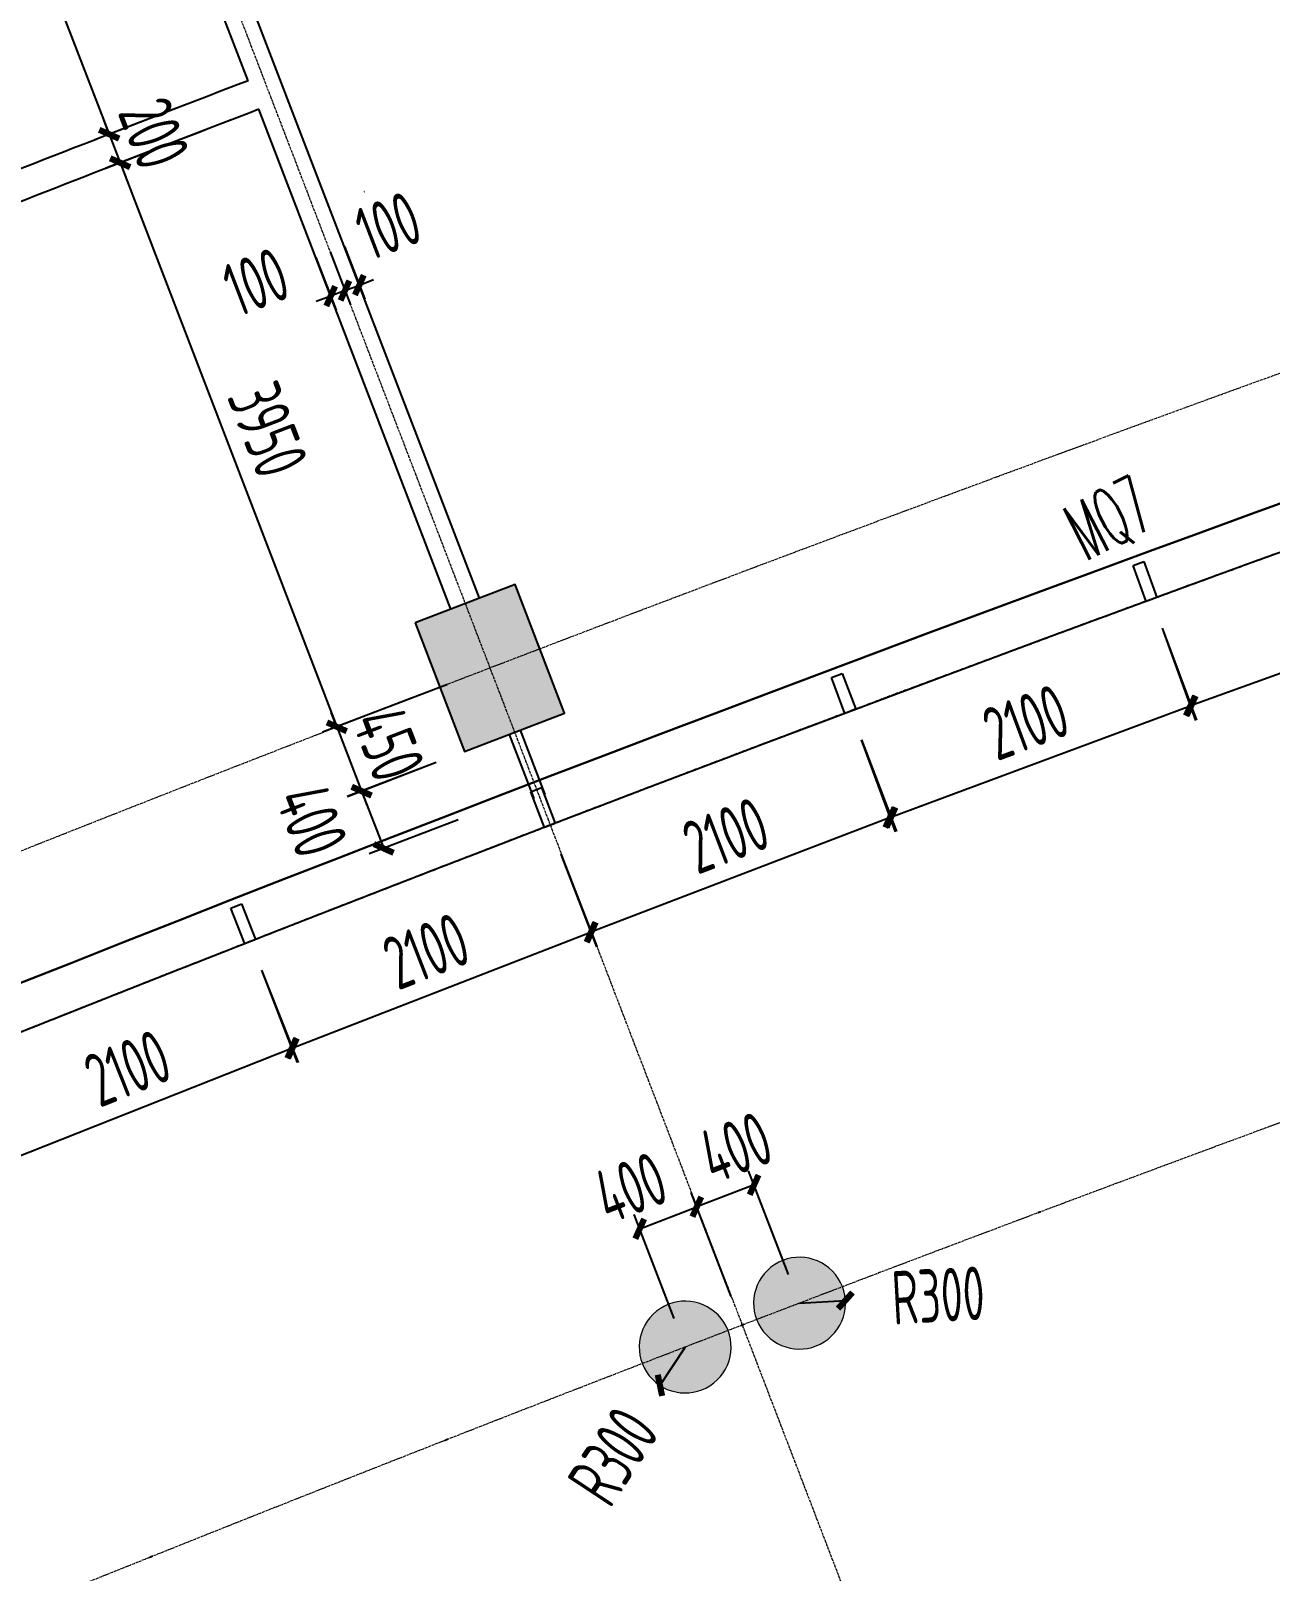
# Model space of a CAD drawing. Header units: millimetres. Extents: x 0 to 12095980, y -6694179 to 0.
# Drawn here: x 11670504 to 11678601, y -6425987 to -6415919 of the extents above; entities that cross this region are included whole.
import ezdxf

# ---------------------------------------------------------------- set-up
doc = ezdxf.new("R2010")
doc.units = ezdxf.units.MM
doc.header["$LTSCALE"] = 10
doc.linetypes.add('A1-RG-AXIS$0$CENTER', pattern=[50.8, 31.75, -6.35, 6.35, -6.35])
doc.linetypes.add('A1-RI-F2$0$HIDDEN2', pattern=[0.1875, 0.125, -0.0625])
for name, color, linetype in [('A1-RD-2F$0$A-DIMS-1：100', 1, 'Continuous'), ('A1-RD-2F$0$A-GLAZ', 140, 'Continuous'), ('A1-RD-2F$0$A-louban', 5, 'Continuous'), ('A1-RG-AXIS$0$A-COLU-HATH', 8, 'Continuous'), ('A1-RG-AXIS$0$A-COLUMN', 7, 'Continuous'), ('A1-RG-AXIS$0$A-DETL-PEN0', 247, 'Continuous'), ('A1-RG-AXIS$0$A2-RG-AXIS-150$0$A-DIMS-100', 1, 'Continuous'), ('A1-RI-F2$0$A-DIMS-1：100', 1, 'Continuous'), ('A1-RI-F2$0$A-FIXT', 55, 'Continuous'), ('A1-RI-F2$0$A-FUZHUXIAN', 55, 'A1-RI-F2$0$HIDDEN2'), ('A1-RI-F2$0$A-TEXT1', 4, 'Continuous'), ('A1-RI-F2$0$A-WALL', 7, 'Continuous'), ('A1-RI-F2$0$N-SYMB-DOOR', 13, 'Continuous'), ('A1-RI-F2$0$N-SYMB-DOOR1', 13, 'Continuous'), ('A1-RI-F2$0$N-SYMB-DOOR2', 13, 'Continuous')]:
    doc.layers.add(name, color=color, linetype=linetype)
doc.layers.add('A1-RG-AXIS$0$A-GRID', color=1, linetype='A1-RG-AXIS$0$CENTER', lineweight=9)
doc.styles.add('A1-RD-2F$0$XD2008', font='xd-hzs.shx', dxfattribs={"width": 0.7, "bigfont": 'xd-hztxt.shx'})
doc.styles.add('A1-RG-AXIS$0$A2-RG-AXIS-150$0$XD2008', font='romans.shx', dxfattribs={"width": 0.7})
doc.styles.add('A1-RI-F2$0$ECADI', font='gbeitc.shx', dxfattribs={"width": 0.7, "bigfont": 'gbcbig.shx'})
doc.styles.add('A1-RI-F2$0$ECADI-SYM', font='simplex.shx', dxfattribs={"width": 0.7, "bigfont": 'hztxt.shx'})
doc.styles.add('A1-RI-F2$0$XD2008', font='xd-hzs.shx', dxfattribs={"width": 0.7, "bigfont": 'xd-hztxt.shx'})
doc.dimstyles.new('A1-RD-2F$0$XD100$0', dxfattribs={"dimscale": 100, "dimtxt": 3.5, "dimasz": 2, "dimexe": 1, "dimexo": 2, "dimgap": 1, "dimtad": 1, "dimdec": 0, "dimdsep": 46, "dimtxsty": 'A1-RD-2F$0$XD2008', "dimblk": 'A1-RD-2F$0$_ArchTick', "dimblk1": 'A1-RD-2F$0$_ArchTick', "dimblk2": 'A1-RD-2F$0$_ArchTick', "dimsah": 1, "dimcen": 2.5, "dimclrd": 1, "dimclre": 1, "dimclrt": 4, "dimaunit": 1, "dimadec": 0, "dimazin": 0, "dimtfac": 1, "dimtdec": 0, "dimtix": 1, "dimtmove": 2, "dimatfit": 3, "dimfxl": 1, "dimtolj": 1, "dimtzin": 0, "dimarcsym": 0})
doc.dimstyles.new('A1-RG-AXIS$0$A2-RG-AXIS-150$0$XD100', dxfattribs={"dimscale": 100, "dimtxt": 5.5, "dimasz": 1.5, "dimexe": 1, "dimexo": 2, "dimgap": 0.5, "dimtad": 1, "dimdec": 0, "dimdsep": 46, "dimtxsty": 'A1-RG-AXIS$0$A2-RG-AXIS-150$0$XD2008', "dimblk": 'A1-RG-AXIS$0$A2-RG-AXIS-150$0$_ArchTick', "dimcen": 2.5, "dimclrt": 4, "dimaunit": 1, "dimadec": 3, "dimazin": 0, "dimtfac": 1, "dimtdec": 0, "dimtix": 1, "dimtmove": 0, "dimatfit": 3, "dimfxl": 1, "dimtolj": 1, "dimtzin": 0, "dimarcsym": 0})
doc.dimstyles.new('A1-RI-F2$0$XD100', dxfattribs={"dimscale": 100, "dimtxt": 3.5, "dimasz": 1, "dimexe": 1, "dimexo": 2, "dimgap": 1, "dimtad": 1, "dimdec": 0, "dimdsep": 46, "dimtxsty": 'A1-RI-F2$0$XD2008', "dimblk": 'A1-RI-F2$0$_ArchTick', "dimcen": 2.5, "dimclrd": 1, "dimclre": 1, "dimclrt": 4, "dimaunit": 1, "dimadec": 0, "dimazin": 0, "dimtfac": 1, "dimtdec": 0, "dimtix": 1, "dimtmove": 2, "dimatfit": 3, "dimfxl": 1, "dimtolj": 1, "dimtzin": 0, "dimarcsym": 0})
doc.dimstyles.new('A1-RI-F2$0$XD100$0', dxfattribs={"dimscale": 100, "dimtxt": 3.5, "dimasz": 2, "dimexe": 1, "dimexo": 2, "dimgap": 1, "dimtad": 1, "dimdec": 0, "dimdsep": 46, "dimtxsty": 'A1-RI-F2$0$XD2008', "dimblk1": 'A1-RI-F2$0$_ArchTick', "dimblk2": 'A1-RI-F2$0$_ArchTick', "dimsah": 1, "dimcen": 2.5, "dimclrd": 1, "dimclre": 1, "dimclrt": 4, "dimaunit": 1, "dimadec": 0, "dimazin": 0, "dimtfac": 1, "dimtdec": 0, "dimtix": 1, "dimtmove": 2, "dimatfit": 3, "dimfxl": 1, "dimtolj": 1, "dimtzin": 0, "dimarcsym": 0})

# ---------------------------------------------------------------- blocks, each defined once
blk = doc.blocks.new('A1-RI-F2$0$_ArchTick')
at = {"color": 0, "linetype": 'ByBlock', "const_width": 0.4}
blk.add_lwpolyline([(-0.5, -0.5), (0.5, 0.5)], dxfattribs=at)
blk = doc.blocks.new('*D98')
at = {"layer": 'A1-RI-F2$0$A-DIMS-1：100', "color": 1, "linetype": 'ByBlock', "lineweight": -2, "transparency": 16777216}
blk.add_line((11675526, -6424235), (11675825, -6424218), dxfattribs=at)
at = {"layer": 'A1-RI-F2$0$A-DIMS-1：100', "color": 1, "linetype": 'ByBlock', "lineweight": -2, "transparency": 16777216, "xscale": 100, "yscale": 100, "zscale": 100, "rotation": 3.206619955220307}
blk.add_blockref('A1-RI-F2$0$_ArchTick', (11675825, -6424218), dxfattribs=at)
at = {"layer": 'A1-RI-F2$0$A-DIMS-1：100', "color": 4, "linetype": 'ByBlock', "transparency": 16777216, "insert": (11676432, -6424184), "char_height": 350, "attachment_point": 5, "rotation": 3.2066, "style": 'A1-RI-F2$0$XD2008'}
blk.add_mtext('\\A1;R300', dxfattribs=at)
blk = doc.blocks.new('*D99')
at = {"layer": 'A1-RI-F2$0$A-DIMS-1：100', "color": 1, "linetype": 'ByBlock', "lineweight": -2, "transparency": 16777216}
blk.add_line((11674779, -6424522), (11674614, -6424772), dxfattribs=at)
at = {"layer": 'A1-RI-F2$0$A-DIMS-1：100', "color": 1, "linetype": 'ByBlock', "lineweight": -2, "transparency": 16777216, "xscale": 100, "yscale": 100, "zscale": 100, "rotation": 236.5849364771305}
blk.add_blockref('A1-RI-F2$0$_ArchTick', (11674614, -6424772), dxfattribs=at)
at = {"layer": 'A1-RI-F2$0$A-DIMS-1：100', "color": 4, "linetype": 'ByBlock', "transparency": 16777216, "insert": (11674308, -6425235), "char_height": 350, "attachment_point": 5, "rotation": 56.5849, "style": 'A1-RI-F2$0$XD2008'}
blk.add_mtext('\\A1;R300', dxfattribs=at)
blk = doc.blocks.new('*D100')
at = {"layer": 'A1-RI-F2$0$A-DIMS-1：100', "color": 1, "linetype": 'ByBlock', "lineweight": -2, "transparency": 16777216}
for p, q in [((11675454, -6424048), (11675193, -6423369)), ((11675229, -6423462), (11674855, -6423605)), ((11675080, -6424192), (11674819, -6423512))]:
    blk.add_line(p, q, dxfattribs=at)
at = {"layer": 'A1-RI-F2$0$A-DIMS-1：100', "color": 1, "linetype": 'ByBlock', "lineweight": -2, "transparency": 16777216, "xscale": 100, "yscale": 100, "zscale": 100}
for p, rotation in [((11675229, -6423462), 21.00244973994538), ((11674855, -6423605), 201.0024497399454)]:
    blk.add_blockref('A1-RI-F2$0$_ArchTick', p, dxfattribs=dict(at, rotation=rotation))
at = {"layer": 'A1-RI-F2$0$A-DIMS-1：100', "color": 4, "linetype": 'ByBlock', "transparency": 16777216, "insert": (11675108, -6423217), "char_height": 350, "attachment_point": 5, "rotation": 21.0024, "style": 'A1-RI-F2$0$XD2008'}
blk.add_mtext('\\A1;400', dxfattribs=at)
blk = doc.blocks.new('*D101')
at = {"layer": 'A1-RI-F2$0$A-DIMS-1：100', "color": 1, "linetype": 'ByBlock', "lineweight": -2, "transparency": 16777216}
for p, q in [((11674482, -6423749), (11674855, -6423605)), ((11675080, -6424192), (11674819, -6423512)), ((11674707, -6424335), (11674446, -6423655))]:
    blk.add_line(p, q, dxfattribs=at)
at = {"layer": 'A1-RI-F2$0$A-DIMS-1：100', "color": 1, "linetype": 'ByBlock', "lineweight": -2, "transparency": 16777216, "xscale": 100, "yscale": 100, "zscale": 100}
for p, rotation in [((11674855, -6423605), 21.00244974001216), ((11674482, -6423749), 201.0024497400121)]:
    blk.add_blockref('A1-RI-F2$0$_ArchTick', p, dxfattribs=dict(at, rotation=rotation))
at = {"layer": 'A1-RI-F2$0$A-DIMS-1：100', "color": 4, "linetype": 'ByBlock', "transparency": 16777216, "insert": (11674421, -6423480), "char_height": 350, "attachment_point": 5, "rotation": 21.0024, "style": 'A1-RI-F2$0$XD2008'}
blk.add_mtext('\\A1;400', dxfattribs=at)
blk = doc.blocks.new('A1-RD-2F$0$_ArchTick')
at = {"color": 0, "linetype": 'ByBlock', "const_width": 0.4}
blk.add_lwpolyline([(-0.5, -0.5), (0.5, 0.5)], dxfattribs=at)
blk = doc.blocks.new('*D656')
at = {"layer": 'A1-RD-2F$0$A-DIMS-1：100', "color": 1, "linetype": 'ByBlock', "lineweight": -2, "transparency": 16777216}
for p, q in [((11679869, -6419106), (11680088, -6419709)), ((11680054, -6419615), (11678080, -6420332)), ((11677895, -6419823), (11678114, -6420426))]:
    blk.add_line(p, q, dxfattribs=at)
at = {"layer": 'A1-RD-2F$0$A-DIMS-1：100', "color": 1, "linetype": 'ByBlock', "lineweight": -2, "transparency": 16777216, "xscale": 100, "yscale": 100, "zscale": 100}
for p, rotation in [((11680054, -6419615), 19.974587619769), ((11678080, -6420332), 199.974587619769)]:
    blk.add_blockref('A1-RD-2F$0$_ArchTick', p, dxfattribs=dict(at, rotation=rotation))
at = {"layer": 'A1-RD-2F$0$A-DIMS-1：100', "color": 4, "linetype": 'ByBlock', "transparency": 16777216, "insert": (11678973, -6419715), "char_height": 350, "attachment_point": 5, "rotation": 19.9746, "style": 'A1-RD-2F$0$XD2008'}
blk.add_mtext('\\A1;2100', dxfattribs=at)
blk = doc.blocks.new('*D657')
at = {"layer": 'A1-RD-2F$0$A-DIMS-1：100', "color": 1, "linetype": 'ByBlock', "lineweight": -2, "transparency": 16777216}
for p, q in [((11677896, -6419823), (11678119, -6420424)), ((11678085, -6420330), (11676116, -6421062)), ((11675928, -6420554), (11676151, -6421155))]:
    blk.add_line(p, q, dxfattribs=at)
at = {"layer": 'A1-RD-2F$0$A-DIMS-1：100', "color": 1, "linetype": 'ByBlock', "lineweight": -2, "transparency": 16777216, "xscale": 100, "yscale": 100, "zscale": 100}
for p, rotation in [((11678085, -6420330), 20.38544164255067), ((11676116, -6421062), 200.3854416425507)]:
    blk.add_blockref('A1-RD-2F$0$_ArchTick', p, dxfattribs=dict(at, rotation=rotation))
at = {"layer": 'A1-RD-2F$0$A-DIMS-1：100', "color": 4, "linetype": 'ByBlock', "transparency": 16777216, "insert": (11677005, -6420438), "char_height": 350, "attachment_point": 5, "rotation": 20.3854, "style": 'A1-RD-2F$0$XD2008'}
blk.add_mtext('\\A1;2100', dxfattribs=at)
blk = doc.blocks.new('*D658')
at = {"layer": 'A1-RD-2F$0$A-DIMS-1：100', "color": 1, "linetype": 'ByBlock', "lineweight": -2, "transparency": 16777216}
for p, q in [((11675930, -6420554), (11676160, -6421152)), ((11676124, -6421059), (11674163, -6421811)), ((11673969, -6421306), (11674199, -6421905))]:
    blk.add_line(p, q, dxfattribs=at)
at = {"layer": 'A1-RD-2F$0$A-DIMS-1：100', "color": 1, "linetype": 'ByBlock', "lineweight": -2, "transparency": 16777216, "xscale": 100, "yscale": 100, "zscale": 100}
for p, rotation in [((11676124, -6421059), 21.00244973999375), ((11674163, -6421811), 201.0024497399937)]:
    blk.add_blockref('A1-RD-2F$0$_ArchTick', p, dxfattribs=dict(at, rotation=rotation))
at = {"layer": 'A1-RD-2F$0$A-DIMS-1：100', "color": 4, "linetype": 'ByBlock', "transparency": 16777216, "insert": (11675045, -6421178), "char_height": 350, "attachment_point": 5, "rotation": 21.0024, "style": 'A1-RD-2F$0$XD2008'}
blk.add_mtext('\\A1;2100', dxfattribs=at)
blk = doc.blocks.new('*D659')
at = {"layer": 'A1-RD-2F$0$A-DIMS-1：100', "color": 1, "linetype": 'ByBlock', "lineweight": -2, "transparency": 16777216}
for p, q in [((11673967, -6421299), (11674202, -6421904)), ((11674166, -6421810), (11672208, -6422570)), ((11672010, -6422059), (11672244, -6422663))]:
    blk.add_line(p, q, dxfattribs=at)
at = {"layer": 'A1-RD-2F$0$A-DIMS-1：100', "color": 1, "linetype": 'ByBlock', "lineweight": -2, "transparency": 16777216, "xscale": 100, "yscale": 100, "zscale": 100}
for p, rotation in [((11674166, -6421810), 21.20813107131597), ((11672208, -6422570), 201.2081310713159)]:
    blk.add_blockref('A1-RD-2F$0$_ArchTick', p, dxfattribs=dict(at, rotation=rotation))
at = {"layer": 'A1-RD-2F$0$A-DIMS-1：100', "color": 4, "linetype": 'ByBlock', "transparency": 16777216, "insert": (11673087, -6421934), "char_height": 350, "attachment_point": 5, "rotation": 21.2081, "style": 'A1-RD-2F$0$XD2008'}
blk.add_mtext('\\A1;2100', dxfattribs=at)
blk = doc.blocks.new('*D660')
at = {"layer": 'A1-RD-2F$0$A-DIMS-1：100', "color": 1, "linetype": 'ByBlock', "lineweight": -2, "transparency": 16777216}
for p, q in [((11672011, -6422058), (11672250, -6422661)), ((11672213, -6422568), (11670261, -6423342)), ((11670059, -6422832), (11670298, -6423435))]:
    blk.add_line(p, q, dxfattribs=at)
at = {"layer": 'A1-RD-2F$0$A-DIMS-1：100', "color": 1, "linetype": 'ByBlock', "lineweight": -2, "transparency": 16777216, "xscale": 100, "yscale": 100, "zscale": 100}
for p, rotation in [((11672213, -6422568), 21.61996780708909), ((11670261, -6423342), 201.6199678070891)]:
    blk.add_blockref('A1-RD-2F$0$_ArchTick', p, dxfattribs=dict(at, rotation=rotation))
at = {"layer": 'A1-RD-2F$0$A-DIMS-1：100', "color": 4, "linetype": 'ByBlock', "transparency": 16777216, "insert": (11671136, -6422699), "char_height": 350, "attachment_point": 5, "rotation": 21.62, "style": 'A1-RD-2F$0$XD2008'}
blk.add_mtext('\\A1;2100', dxfattribs=at)
blk = doc.blocks.new('A1-RD-2F$0$chuangkuang')
at = {"linetype": 'ByBlock'}
for p, q in [((11593433, -6456040), (11593631, -6455887)), ((11593631, -6455887), (11593677, -6455946)), ((11593677, -6455946), (11593479, -6456099)), ((11593479, -6456099), (11593433, -6456040))]:
    blk.add_line(p, q, dxfattribs=at)
blk = doc.blocks.new('*D408')
at = {"layer": 'A1-RI-F2$0$A-DIMS-1：100', "color": 1, "linetype": 'ByBlock', "lineweight": -2, "transparency": 16777216}
for p, q in [((11672459, -6417364), (11672592, -6417710)), ((11672366, -6417400), (11672499, -6417746)), ((11672463, -6417653), (11672369, -6417688)), ((11672556, -6417617), (11672463, -6417653)), ((11672556, -6417617), (11672650, -6417581))]:
    blk.add_line(p, q, dxfattribs=at)
at = {"layer": 'A1-RI-F2$0$A-DIMS-1：100', "color": 1, "linetype": 'ByBlock', "lineweight": -2, "transparency": 16777216, "xscale": 100, "yscale": 100, "zscale": 100}
for p, rotation in [((11672463, -6417653), 21.00244973966747), ((11672556, -6417617), 201.0024497396674)]:
    blk.add_blockref('A1-RI-F2$0$_ArchTick', p, dxfattribs=dict(at, rotation=rotation))
at = {"layer": 'A1-RI-F2$0$A-DIMS-1：100', "color": 4, "linetype": 'ByBlock', "transparency": 16777216, "insert": (11671975, -6417560), "char_height": 350, "attachment_point": 5, "rotation": 21.0024, "style": 'A1-RI-F2$0$XD2008'}
blk.add_mtext('\\A1;100', dxfattribs=at)
blk = doc.blocks.new('*D409')
at = {"layer": 'A1-RI-F2$0$A-DIMS-1：100', "color": 1, "linetype": 'ByBlock', "lineweight": -2, "transparency": 16777216}
for p, q in [((11672459, -6417364), (11672592, -6417710)), ((11672553, -6417328), (11672685, -6417674)), ((11672650, -6417581), (11672743, -6417545)), ((11672556, -6417617), (11672463, -6417653)), ((11672556, -6417617), (11672650, -6417581))]:
    blk.add_line(p, q, dxfattribs=at)
at = {"layer": 'A1-RI-F2$0$A-DIMS-1：100', "color": 1, "linetype": 'ByBlock', "lineweight": -2, "transparency": 16777216, "xscale": 100, "yscale": 100, "zscale": 100}
for p, rotation in [((11672556, -6417617), 21.00244973955178), ((11672650, -6417581), 201.0024497395518)]:
    blk.add_blockref('A1-RI-F2$0$_ArchTick', p, dxfattribs=dict(at, rotation=rotation))
at = {"layer": 'A1-RI-F2$0$A-DIMS-1：100', "color": 4, "linetype": 'ByBlock', "transparency": 16777216, "insert": (11672839, -6417193), "char_height": 350, "attachment_point": 5, "rotation": 21.0024, "style": 'A1-RI-F2$0$XD2008'}
blk.add_mtext('\\A1;100', dxfattribs=at)
blk = doc.blocks.new('*D413')
at = {"layer": 'A1-RI-F2$0$A-DIMS-1：100', "color": 1, "linetype": 'ByBlock', "lineweight": -2, "transparency": 16777216}
for p, q in [((11670230, -6413093), (11669646, -6413318)), ((11669739, -6413282), (11671015, -6416595)), ((11671507, -6416406), (11670922, -6416631))]:
    blk.add_line(p, q, dxfattribs=at)
at = {"layer": 'A1-RI-F2$0$A-DIMS-1：100', "color": 1, "linetype": 'ByBlock', "lineweight": -2, "transparency": 16777216, "xscale": 100, "yscale": 100, "zscale": 100}
for p, rotation in [((11669739, -6413282), 111.0690063712773), ((11671015, -6416595), 291.0690063712773)]:
    blk.add_blockref('A1-RI-F2$0$_ArchTick', p, dxfattribs=dict(at, rotation=rotation))
at = {"layer": 'A1-RI-F2$0$A-DIMS-1：100', "color": 4, "linetype": 'ByBlock', "transparency": 16777216, "insert": (11670634, -6414840), "char_height": 350, "attachment_point": 5, "rotation": 291.069, "style": 'A1-RI-F2$0$XD2008'}
blk.add_mtext('\\A1;3550', dxfattribs=at)
blk = doc.blocks.new('*D414')
at = {"layer": 'A1-RI-F2$0$A-DIMS-1：100', "color": 1, "linetype": 'ByBlock', "lineweight": -2, "transparency": 16777216}
for p, q in [((11671320, -6416478), (11670922, -6416631)), ((11671016, -6416595), (11670980, -6416502)), ((11671016, -6416595), (11671088, -6416782)), ((11671392, -6416664), (11670994, -6416818)), ((11671088, -6416782), (11671124, -6416875))]:
    blk.add_line(p, q, dxfattribs=at)
at = {"layer": 'A1-RI-F2$0$A-DIMS-1：100', "color": 1, "linetype": 'ByBlock', "lineweight": -2, "transparency": 16777216, "xscale": 100, "yscale": 100, "zscale": 100}
for p, rotation in [((11671016, -6416595), 291.1074921954394), ((11671088, -6416782), 111.1074921954395)]:
    blk.add_blockref('A1-RI-F2$0$_ArchTick', p, dxfattribs=dict(at, rotation=rotation))
at = {"layer": 'A1-RI-F2$0$A-DIMS-1：100', "color": 4, "linetype": 'ByBlock', "transparency": 16777216, "insert": (11671308, -6416589), "char_height": 350, "attachment_point": 5, "rotation": 291.1075, "style": 'A1-RI-F2$0$XD2008'}
blk.add_mtext('\\A1;200', dxfattribs=at)
blk = doc.blocks.new('*D427')
at = {"layer": 'A1-RI-F2$0$A-DIMS-1：100', "color": 1, "linetype": 'ByBlock', "lineweight": -2, "transparency": 16777216}
for p, q in [((11672990, -6420281), (11672410, -6420504)), ((11672503, -6420468), (11672467, -6420375)), ((11672503, -6420468), (11672665, -6420888)), ((11673151, -6420701), (11672571, -6420924)), ((11672665, -6420888), (11672700, -6420981))]:
    blk.add_line(p, q, dxfattribs=at)
at = {"layer": 'A1-RI-F2$0$A-DIMS-1：100', "color": 1, "linetype": 'ByBlock', "lineweight": -2, "transparency": 16777216, "xscale": 100, "yscale": 100, "zscale": 100}
for p, rotation in [((11672503, -6420468), 291.0024529771417), ((11672665, -6420888), 111.0024529771416)]:
    blk.add_blockref('A1-RI-F2$0$_ArchTick', p, dxfattribs=dict(at, rotation=rotation))
at = {"layer": 'A1-RI-F2$0$A-DIMS-1：100', "color": 4, "linetype": 'ByBlock', "transparency": 16777216, "insert": (11672841, -6420579), "char_height": 350, "attachment_point": 5, "rotation": 291.0025, "style": 'A1-RI-F2$0$XD2008'}
blk.add_mtext('\\A1;450', dxfattribs=at)
blk = doc.blocks.new('*D428')
at = {"layer": 'A1-RI-F2$0$A-DIMS-1：100', "color": 1, "linetype": 'ByBlock', "lineweight": -2, "transparency": 16777216}
for p, q in [((11673152, -6420702), (11672572, -6420925)), ((11672665, -6420889), (11672809, -6421263)), ((11673295, -6421075), (11672715, -6421299))]:
    blk.add_line(p, q, dxfattribs=at)
at = {"layer": 'A1-RI-F2$0$A-DIMS-1：100', "color": 1, "linetype": 'ByBlock', "lineweight": -2, "transparency": 16777216, "xscale": 100, "yscale": 100, "zscale": 100}
for p, rotation in [((11672665, -6420889), 111.0511495246604), ((11672809, -6421263), 291.0511495246604)]:
    blk.add_blockref('A1-RI-F2$0$_ArchTick', p, dxfattribs=dict(at, rotation=rotation))
at = {"layer": 'A1-RI-F2$0$A-DIMS-1：100', "color": 4, "linetype": 'ByBlock', "transparency": 16777216, "insert": (11672339, -6421080), "char_height": 350, "attachment_point": 5, "rotation": 291.0511, "style": 'A1-RI-F2$0$XD2008'}
blk.add_mtext('\\A1;400', dxfattribs=at)
blk = doc.blocks.new('*D474')
at = {"layer": 'A1-RI-F2$0$A-DIMS-1：100', "color": 1, "linetype": 'ByBlock', "lineweight": -2, "transparency": 16777216}
for p, q in [((11671808, -6416504), (11670993, -6416817)), ((11671087, -6416781), (11672503, -6420468)), ((11673225, -6420191), (11672410, -6420504))]:
    blk.add_line(p, q, dxfattribs=at)
at = {"layer": 'A1-RI-F2$0$A-DIMS-1：100', "color": 1, "linetype": 'ByBlock', "lineweight": -2, "transparency": 16777216, "xscale": 100, "yscale": 100, "zscale": 100}
for p, rotation in [((11671087, -6416781), 111.0217055896234), ((11672503, -6420468), 291.0217055896234)]:
    blk.add_blockref('A1-RI-F2$0$_ArchTick', p, dxfattribs=dict(at, rotation=rotation))
at = {"layer": 'A1-RI-F2$0$A-DIMS-1：100', "color": 4, "linetype": 'ByBlock', "transparency": 16777216, "insert": (11672052, -6418526), "char_height": 350, "attachment_point": 5, "rotation": 291.0217, "style": 'A1-RI-F2$0$XD2008'}
blk.add_mtext('\\A1;3950', dxfattribs=at)
blk = doc.blocks.new('A1-RG-AXIS$0$A2-RG-AXIS-150$0$_ArchTick')
at = {"color": 0, "linetype": 'ByBlock', "const_width": 0.4}
blk.add_lwpolyline([(-0.5, -0.5), (0.5, 0.5)], dxfattribs=at)
blk = doc.blocks.new('*D722')
at = {"layer": 'A1-RG-AXIS$0$A2-RG-AXIS-150$0$A-DIMS-100', "color": 0, "lineweight": -2, "ltscale": 3, "transparency": 16777216}
for p, q in [((11670910, -6387267), (11670916, -6387284)), ((11580897, -6435951), (11580908, -6435965))]:
    blk.add_line(p, q, dxfattribs=at)
blk.add_arc((11778732, -6694179), 325182, 109.35703, 127.45663, dxfattribs=at)
at = {"layer": 'A1-RG-AXIS$0$A2-RG-AXIS-150$0$A-DIMS-100', "color": 0, "lineweight": -2, "ltscale": 3, "transparency": 16777216, "xscale": 150, "yscale": 150, "zscale": 150}
for p, rotation in [((11670949, -6387378), 19.35703132825471), ((11580969, -6436044), 217.4566338573137)]:
    blk.add_blockref('A1-RG-AXIS$0$A2-RG-AXIS-150$0$_ArchTick', p, dxfattribs=dict(at, rotation=rotation))
at = {"layer": 'A1-RG-AXIS$0$A2-RG-AXIS-150$0$A-DIMS-100', "color": 4, "ltscale": 3, "transparency": 16777216, "insert": (11623903, -6407911), "char_height": 375, "attachment_point": 5, "rotation": 28.4068, "style": 'A1-RG-AXIS$0$A2-RG-AXIS-150$0$XD2008'}
blk.add_mtext('\\A1;18°5\'59"', dxfattribs=at)
blk = doc.blocks.new('A1-RG-AXIS$0$Round Column1 - 600 mm Diameter-1418243-一层平面 校行政中心 FIRST FLOOR PLAN')
at = {"layer": 'A1-RG-AXIS$0$A-COLUMN', "lineweight": 9}
for start, end in [(90, 180), (0, 90), (180, 0)]:
    blk.add_arc((0, 0), 300, start, end, dxfattribs=at)
blk = doc.blocks.new('A1-RG-AXIS$0$colu')
at = {"layer": 'A1-RG-AXIS$0$A-COLU-HATH', "linetype": 'ByBlock'}
h = blk.add_hatch(color=256, dxfattribs=at)
h.paths.add_polyline_path([(11591264, -6433839), (11591159, -6433557), (11590222, -6433908), (11590400, -6434382)])
h.paths.add_polyline_path([(11582706, -6437301), (11582516, -6436795), (11581580, -6437146), (11581701, -6437474)])
h.paths.add_polyline_path([(11590472, -6449024), (11591080, -6449817), (11591635, -6449392), (11591027, -6448598)])
h.paths.add_polyline_path([(11597647, -6443800), (11598174, -6444530), (11598741, -6444120), (11598215, -6443391)])
h.paths.add_polyline_path([(11585545, -6442594), (11586154, -6443388), (11586709, -6442962), (11586101, -6442168)])
h.paths.add_polyline_path([(11592849, -6437150), (11593376, -6437880), (11593943, -6437471), (11593417, -6436741)])
h.paths.add_polyline_path([(11606395, -6455924), (11606921, -6456654), (11607489, -6456244), (11606962, -6455514)])
h.paths.add_polyline_path([(11601626, -6449315), (11602153, -6450044), (11602720, -6449635), (11602194, -6448905)])
edge = h.paths.add_edge_path()
edge.add_arc((11595249, -6454684), 425, 0, 360)
edge = h.paths.add_edge_path()
edge.add_arc((11600176, -6461115), 425, 0, 360)
h.paths.add_polyline_path([(11613307, -6451074), (11613812, -6451818), (11614392, -6451425), (11613886, -6450680)])
h.paths.add_polyline_path([(11620356, -6446424), (11620839, -6447183), (11621430, -6446806), (11620946, -6446047)])
h.paths.add_polyline_path([(11615974, -6439552), (11616458, -6440311), (11617048, -6439934), (11616564, -6439175)])
h.paths.add_polyline_path([(11608730, -6444330), (11609235, -6445075), (11609815, -6444682), (11609309, -6443937)])
h.paths.add_polyline_path([(11600306, -6431919), (11600812, -6432664), (11601391, -6432270), (11600885, -6431526)])
h.paths.add_polyline_path([(11607910, -6426904), (11608394, -6427663), (11608984, -6427286), (11608500, -6426527)])
h.paths.add_polyline_path([(11630302, -6423285), (11630693, -6423983), (11631129, -6423739), (11630739, -6423040)])
h.paths.add_polyline_path([(11626248, -6416039), (11626639, -6416737), (11627075, -6416493), (11626684, -6415795)])
h.paths.add_polyline_path([(11627535, -6441978), (11627997, -6442751), (11628598, -6442392), (11628136, -6441619)])
h.paths.add_polyline_path([(11634839, -6437741), (11635279, -6438526), (11635889, -6438184), (11635450, -6437399)])
h.paths.add_polyline_path([(11615655, -6422109), (11616117, -6422881), (11616718, -6422522), (11616256, -6421750)])
h.paths.add_polyline_path([(11619863, -6429147), (11620325, -6429919), (11620926, -6429560), (11620464, -6428788)])
h.paths.add_polyline_path([(11630859, -6430629), (11631299, -6431414), (11631910, -6431072), (11631470, -6430287)])
h.paths.add_polyline_path([(11627539, -6424694), (11627978, -6425480), (11628589, -6425138), (11628150, -6424353)])
h.paths.add_polyline_path([(11623353, -6434983), (11623815, -6435756), (11624415, -6435396), (11623953, -6434624)])
h.paths.add_polyline_path([(11623535, -6417538), (11623974, -6418324), (11624585, -6417982), (11624146, -6417197)])
h.paths.add_polyline_path([(11635339, -6420464), (11635756, -6421262), (11636376, -6420938), (11635960, -6420140)])
h.paths.add_polyline_path([(11645506, -6407138), (11645842, -6407864), (11645388, -6408074), (11645053, -6407348)])
h.paths.add_polyline_path([(11648218, -6414201), (11648554, -6414927), (11649008, -6414718), (11648672, -6413991)])
h.paths.add_polyline_path([(11649797, -6429904), (11650191, -6430713), (11650820, -6430407), (11650426, -6429597)])
h.paths.add_polyline_path([(11632163, -6412872), (11631542, -6413196), (11632283, -6414615), (11632904, -6414290)])
h.paths.add_polyline_path([(11648553, -6404923), (11647915, -6405211), (11648573, -6406669), (11649211, -6406381)])
h.paths.add_polyline_path([(11638488, -6426491), (11638905, -6427289), (11639525, -6426965), (11639108, -6426167)])
h.paths.add_polyline_path([(11646232, -6422575), (11646626, -6423384), (11647255, -6423078), (11646862, -6422268)])
h.paths.add_polyline_path([(11643258, -6416460), (11643651, -6417269), (11644281, -6416963), (11643887, -6416153)])
edge = h.paths.add_edge_path()
edge.add_arc((11640554, -6410101), 425, 0, 360)
h.paths.add_polyline_path([(11642262, -6433715), (11642678, -6434512), (11643299, -6434188), (11642882, -6433391)])
h.paths.add_polyline_path([(11657439, -6426310), (11657809, -6427131), (11658447, -6426843), (11658077, -6426022)])
h.paths.add_polyline_path([(11654086, -6418882), (11654456, -6419702), (11655094, -6419414), (11654724, -6418594)])
h.paths.add_polyline_path([(11659423, -6409141), (11659770, -6409971), (11660416, -6409702), (11660069, -6408871)])
h.paths.add_polyline_path([(11651288, -6412684), (11651658, -6413504), (11652296, -6413216), (11651926, -6412396)])
h.paths.add_polyline_path([(11672567, -6404095), (11672841, -6404846), (11673311, -6404675), (11673037, -6403924)])
h.paths.add_polyline_path([(11669749, -6396288), (11670092, -6397229), (11670562, -6397058), (11670219, -6396117)])
h.paths.add_polyline_path([(11678236, -6409178), (11678568, -6410121), (11679228, -6409889), (11678897, -6408946)])
h.paths.add_polyline_path([(11675949, -6402668), (11676281, -6403611), (11676941, -6403379), (11676610, -6402436)])
h.paths.add_polyline_path([(11662042, -6415416), (11662388, -6416247), (11663034, -6415977), (11662688, -6415147)])
h.paths.add_polyline_path([(11670094, -6412181), (11670417, -6413021), (11671070, -6412770), (11670748, -6411930)])
h.paths.add_polyline_path([(11656266, -6401573), (11656651, -6402496), (11657297, -6402226), (11656912, -6401304)])
h.paths.add_polyline_path([(11664718, -6398177), (11665077, -6399111), (11665730, -6398860), (11665372, -6397926)])
h.paths.add_polyline_path([(11667657, -6405832), (11667980, -6406673), (11668633, -6406422), (11668311, -6405582)])
h.paths.add_polyline_path([(11673265, -6395025), (11673596, -6395969), (11674256, -6395737), (11673925, -6394793)])
edge = h.paths.add_edge_path()
edge.add_arc((11681417, -6417175), 425, 0, 360)
h.paths.add_polyline_path([(11673015, -6419789), (11673338, -6420629), (11673991, -6420379), (11673669, -6419538)])
h.paths.add_polyline_path([(11665180, -6422938), (11665527, -6423769), (11666173, -6423499), (11665826, -6422668)])
for points in [[(11675760, -6424048, 0.414214), (11675339, -6424001, 0.414214), (11675291, -6424422, 1)], [(11675013, -6424335, 0.414214), (11674592, -6424287, 0.414214), (11674544, -6424709, 1)]]:
    blk.add_hatch(color=256, dxfattribs=at).paths.add_polyline_path(points)
at = {"layer": 'A1-RG-AXIS$0$A-COLUMN'}
blk.add_lwpolyline([(11673015, -6419789), (11673338, -6420629), (11673991, -6420379), (11673669, -6419538)], close=True, dxfattribs=at)
at = {"layer": 'A1-RG-AXIS$0$A-COLUMN', "rotation": 38.5387103980395}
for p in [(11675526, -6424235), (11674779, -6424522)]:
    blk.add_blockref('A1-RG-AXIS$0$Round Column1 - 600 mm Diameter-1418243-一层平面 校行政中心 FIRST FLOOR PLAN', p, dxfattribs=at)
blk = doc.blocks.new('A1-RI-F2$0$mc')
at = {"layer": 'A1-RI-F2$0$N-SYMB-DOOR', "style": 'A1-RI-F2$0$ECADI-SYM', "width": 0.7}
for tag, p in [('门窗主编号1', (55.7, -311.3)), ('门窗主编号2', (667.6, -311.3))]:
    blk.add_attdef(tag, p, '', height=180, dxfattribs=at)
at = {"layer": 'A1-RI-F2$0$N-SYMB-DOOR', "style": 'A1-RI-F2$0$ECADI-SYM', "width": 0.7, "flags": 1}
for tag, p in [('洞口尺寸(宽X高)', (55.6, -717.2)), ('备注', (57.1, -921.2))]:
    blk.add_attdef(tag, p, '', height=180, dxfattribs=at)
at = {"layer": 'A1-RI-F2$0$N-SYMB-DOOR1', "style": 'A1-RI-F2$0$ECADI-SYM', "width": 0.7}
blk.add_attdef('门窗辅编号1', (55.7, -516.1), '', height=180, dxfattribs=at)
at = {"layer": 'A1-RI-F2$0$N-SYMB-DOOR2', "style": 'A1-RI-F2$0$ECADI-SYM', "width": 0.7}
blk.add_attdef('门窗辅编号2', (311.5, -516.1), '', height=180, dxfattribs=at)
blk = doc.blocks.new('A1-RD-2F')
at = {"layer": 'A1-RD-2F$0$A-GLAZ', "ltscale": 0.25}
for radius, start, end in [(292800, 108.984813, 127.828852), (292500, 108.926088, 127.887577), (292500, 108.926088, 127.887577)]:
    blk.add_arc((11778729.3, -6694180.2), radius, start, end, dxfattribs=at)
at = {"layer": 'A1-RD-2F$0$A-louban'}
blk.add_lwpolyline([(11599153.7, -6462913.2, -0.0824084), (11683476.3, -6417307.1), (11680002.4, -6407186.8, 0.0013421)], format="xyb", dxfattribs=at)
at = {"linetype": 'ByBlock'}
for p, rotation in [((2004446.3, -15503400.1), 72.31175153380597), ((2067943.6, -15573346.8), 72.72310627338672), ((2130137.9, -15640969.6), 73.1232555760312), ((2196433.9, -15711861.4), 73.54580151740561)]:
    blk.add_blockref('A1-RD-2F$0$chuangkuang', p, dxfattribs=dict(at, rotation=rotation))
at = {"layer": 'A1-RD-2F$0$A-DIMS-1：100', "color": 3, "linetype": 'ByBlock'}
for p1, p2, distance, picture, middle in [((11679800.3, -6418918), (11677826.4, -6419635.4), 741.2, '*D656', (11678972.6, -6419714.8)), ((11677826.4, -6419635.4), (11675858.2, -6420366.8), 741.1, '*D657', (11677004.7, -6420438.1)), ((11675858.2, -6420366.8), (11673897.7, -6421119.5), 741.1, '*D658', (11675045, -6421178.3)), ((11673895, -6421112.5), (11671937.2, -6421872.1), 748.6, '*D659', (11673087.5, -6421933.8)), ((11671937.2, -6421872.1), (11669985, -6422645.9), 748.6, '*D660', (11671135.6, -6422699.3))]:
    dim = blk.add_aligned_dim(p1=p1, p2=p2, distance=distance, dimstyle='A1-RD-2F$0$XD100$0', override={"dimasz": 1}, dxfattribs=at)
    dim.commit()
    dim.dimension.update_dxf_attribs({"geometry": picture, "text_midpoint": middle})
blk = doc.blocks.new('A1-RG-AXIS')
at = {"layer": 'A1-RG-AXIS$0$A-DETL-PEN0', "linetype": 'A1-RG-AXIS$0$CENTER'}
for centre, start, end in [((11778731.2, -6694179.1), 110.589005, 110.59297), ((11778731.2, -6694179.1), 111.00031, 111.004276), ((11778731.2, -6694179.2), 111.411616, 111.415581), ((11778731.2, -6694179.2), 111.82302, 111.826985)]:
    blk.add_arc(centre, 289000, start, end, dxfattribs=at)
at = {"layer": 'A1-RG-AXIS$0$A-GRID', "linetype": 'A1-RG-AXIS$0$CENTER', "ltscale": 0.05}
blk.add_lwpolyline([(11661998.5, -6390116.5), (11676909.7, -6428956.6)], dxfattribs=at)
blk.add_lwpolyline([(11682866.1, -6392336.6, 0.1037295), (11569674.9, -6456283.6, 0.1037295)], format="xyb", dxfattribs=at)
at = {"layer": 'A1-RG-AXIS$0$A-GRID', "ltscale": 0.05}
for points in [[(11690526.8, -6414141.5, 0.1045274), (11584753.6, -6473784.9)], [(11691982.8, -6418505.6, 0.1046378), (11587756.3, -6477270.1)]]:
    blk.add_lwpolyline(points, format="xyb", dxfattribs=at)
at = {"layer": 'A1-RG-AXIS$0$A-GRID', "linetype": 'A1-RG-AXIS$0$CENTER', "ltscale": 0.05}
blk.add_arc((11778731.9, -6694178.6), 308600, 107.574373, 131.323037, dxfattribs=at)
at = {"layer": 'A1-RG-AXIS$0$A-GRID', "ltscale": 0.05}
blk.add_arc((11778731.9, -6694178.6), 301700, 107.53359, 131.336201, dxfattribs=at)
at = {"layer": 'A1-RG-AXIS$0$A-COLU-HATH', "linetype": 'ByBlock'}
blk.add_blockref('A1-RG-AXIS$0$colu', (0, 0), dxfattribs=at)
at = {"layer": 'A1-RG-AXIS$0$A2-RG-AXIS-150$0$A-DIMS-100', "ltscale": 3}
dim = blk.add_angular_dim_3p(base=(11639299.9, -6400406.2), center=(11778731.9, -6694178.6), p1=(11670976.3, -6387456), p2=(11581018.9, -6436109.7), dimstyle='A1-RG-AXIS$0$A2-RG-AXIS-150$0$XD100', override={"dimtxt": 3.75, "dimadec": 4}, dxfattribs=at)
dim.commit()
dim.dimension.update_dxf_attribs({"geometry": '*D722', "text_midpoint": (11623903.2, -6407910.6)})
blk = doc.blocks.new('A1-RI-F2')
at = {"layer": 'A1-RI-F2$0$A-FIXT'}
for radius, end in [(296800.2, 110.935085), (296600.2, 110.93504)]:
    blk.add_arc((11778731.9, -6694178.6), radius, 110.934926, end, dxfattribs=at)
at = {"layer": 'A1-RI-F2$0$A-FUZHUXIAN', "ltscale": 15}
blk.add_lwpolyline([(11697385.2, -6408952.1, 0.0114998), (11684356.2, -6412994.1), (11685659.5, -6416881.5, 0.0845607), (11599102.5, -6463333.2), (11592167, -6454412), (11594287.7, -6452776.4, 0), (11592699.6, -6450703.6, 0.0170298), (11576443.9, -6463978.8), (11589775.5, -6479462.1, -0.111917), (11700888.4, -6418975.6, -0.111917)], format="xyb", dxfattribs=at)
at = {"layer": 'A1-RI-F2$0$A-WALL', "linetype": 'ByBlock'}
for p, q in [((11671922.6, -6416245.5), (11670650.3, -6412931.3)), ((11673435.4, -6419628), (11670872.8, -6412953)), ((11673248.7, -6419699.6), (11671994.3, -6416432.2)), ((11673629.7, -6420517.5), (11673790.9, -6420937.6)), ((11673699.7, -6420490.6), (11673861, -6420910.7))]:
    blk.add_line(p, q, dxfattribs=at)
at = {"layer": 'A1-RI-F2$0$A-WALL'}
for radius, start, end in [(297750, 111.021693, 111.440298), (297550, 111.021706, 111.440039)]:
    blk.add_arc((11778731.9, -6694178.6), radius, start, end, dxfattribs=at)
at = {"color": 3, "linetype": 'ByBlock'}
blk.add_blockref('A1-RD-2F', (0, 0), dxfattribs=at)
at = {"linetype": 'ByBlock'}
blk.add_blockref('A1-RG-AXIS', (0, 0), dxfattribs=at)
at = {"layer": 'A1-RI-F2$0$N-SYMB-DOOR'}
ref = blk.add_blockref('A1-RI-F2$0$mc', (11677109.3, -6419012.2), dxfattribs=dict(at, xscale=1.499999999156396, yscale=1.499999999156396, rotation=27.15055400611745))
ref.add_attrib('门窗主编号1', 'MQ7', (11677396.6, -6419389.6), dxfattribs={"height": 375, "rotation": 27.15055, "style": 'A1-RI-F2$0$ECADI-SYM', "width": 0.5})
at = {"layer": 'A1-RI-F2$0$A-TEXT1', "style": 'A1-RI-F2$0$ECADI', "width": 0.7}
for tag, p in [('（-0.050）', (11749732.1, -6422418.7)), ('（结构标高）', (11757640.8, -6422418.7))]:
    blk.add_attdef(tag, p, '', height=375, dxfattribs=at)
at = {"layer": 'A1-RI-F2$0$A-DIMS-1：100', "color": 3, "linetype": 'ByBlock'}
for p1, p2, distance, picture, middle in [((11670416.9, -6413020.9), (11671693.2, -6416333.8), -726.2, '*D413', (11670634, -6414839.6)), ((11671506.5, -6416405.7), (11671578.6, -6416592.3), -526.1, '*D414', (11671308.3, -6416589.4)), ((11671994.3, -6416432.2), (11673411.3, -6420119.3), -972.5, '*D474', (11672051.7, -6418526)), ((11673176.7, -6420209.5), (11673337.9, -6420629.5), -721.3, '*D427', (11672840.6, -6420579.5))]:
    dim = blk.add_aligned_dim(p1=p1, p2=p2, distance=distance, dimstyle='A1-RI-F2$0$XD100$0', override={"dimasz": 1}, dxfattribs=at)
    dim.commit()
    dim.dimension.update_dxf_attribs({"geometry": picture, "text_midpoint": middle})
for base, p1, p2, angle, picture, middle in [((11672649.5, -6417580.9), (11672387.6, -6417177.6), (11672481, -6417141.8), 21.00245, '*D409', (11672839.3, -6417192.7)), ((11672462.8, -6417652.6), (11672387.6, -6417177.6), (11672294.2, -6417213.4), 201.00245, '*D408', (11671975.1, -6417559.7)), ((11672808.7, -6421262.6), (11673338.2, -6420629.8), (11673482, -6421003.4), 291.05115, '*D428', (11672339.1, -6421080.2)), ((11674855.3, -6423605.3), (11675525.6, -6424235.2), (11675152.2, -6424378.6), 201.00245, '*D100', (11675108.1, -6423216.7)), ((11674855.3, -6423605.3), (11674778.7, -6424521.9), (11675152.2, -6424378.6), 21.00245, '*D101', (11674421.2, -6423479.5))]:
    dim = blk.add_linear_dim(base=base, p1=p1, p2=p2, angle=angle, dimstyle='A1-RI-F2$0$XD100$0', override={"dimasz": 1}, dxfattribs=at)
    dim.commit()
    dim.dimension.update_dxf_attribs({"geometry": picture, "text_midpoint": middle, "dimtype": 129})
for center, mpoint, picture, middle in [((11675525.6, -6424235.2), (11675825.1, -6424218.4), '*D98', (11676432.5, -6424184.4)), ((11674778.7, -6424521.9), (11674613.5, -6424772.3), '*D99', (11674308.4, -6425234.7))]:
    dim = blk.add_radius_dim(center=center, mpoint=mpoint, dimstyle='A1-RI-F2$0$XD100', override={"dimblk1": 'A1-RI-F2$0$_ArchTick', "dimblk2": 'A1-RI-F2$0$_ArchTick', "dimsah": 1}, dxfattribs=at)
    dim.commit()
    dim.dimension.update_dxf_attribs({"geometry": picture, "text_midpoint": middle, "dimtype": 132})

msp = doc.modelspace()

# ---------------------------------------------------------------- block references
msp.add_blockref('A1-RI-F2', (0, 0))

doc.saveas('drawing.dxf')
